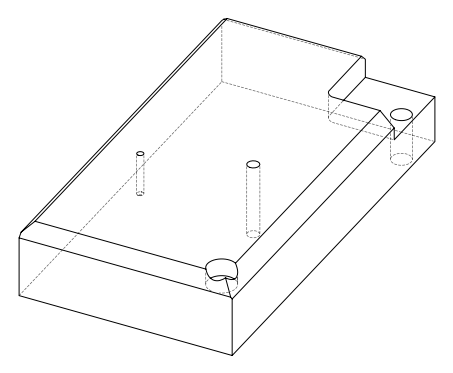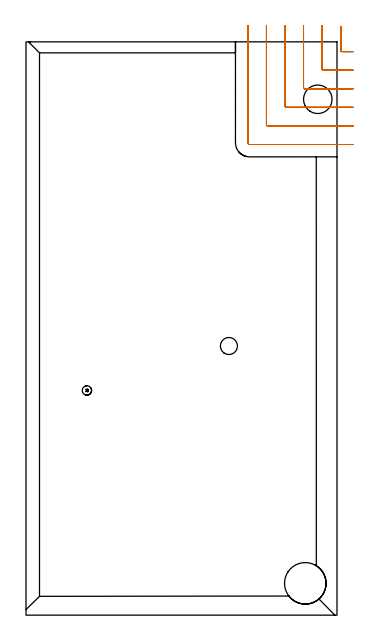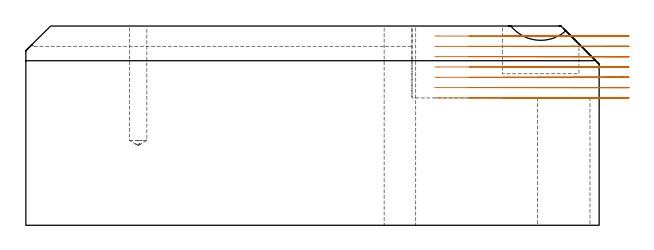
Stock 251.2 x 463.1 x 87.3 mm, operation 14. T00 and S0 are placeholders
(PLAN: 14 operations, 9 tool changes, 60.6 min)
(1 SPOT_DRILL | STEP1HOLE_1 | NXT0321_9005460120000 | 0.03 min | 2 mm3)
(2 SPOT_DRILL_1 | STEP1POCKET | NXT0321_9005460120000 | 0.03 min | 0 mm3)
(3 INDEXABLE_INSERT_DRILL_THROUGH_HOLE_FROM_SOLID | STEP1HOLE | NXT0302_017 | 0.25 min | 36219 mm3)
(4 DRILL_BLIND_HOLE_INTO_CENTER | STEP1HOLE_1 | UGT0301_195 | 0.06 min | 450 mm3)
(5 GUN_DRILL_THROUGH_HOLE | STEP1HOLE_1 | UGT0307_005 | 0.49 min | 4232 mm3)
(6 DRILL_TO_ENLARGE_THROUGH_HOLE | STEP1HOLE_1 | UGT0301_271 | 0.38 min | 8330 mm3)
(7 DRILL_BLIND_HOLE_INTO_CENTER_1 | STEP1POCKET | UGT0301_195 | 0.22 min | 2281 mm3)
(8 INDEXABLE_INSERT_DRILL_BLIND_HOLE_FROM_SOLID | STEP1POCKET_1 | NXT0302_014 | 0.09 min | 7482 mm3)
(9 DRILL_TO_ENLARGE_BLIND_HOLE | STEP1POCKET_1 | UGT0301_383 | 0.09 min | 10926 mm3)
(10 AREA_MILL | FG_CHAMFER_SURFACE | UGT0205_001 | 14.67 min | 27494 mm3)
(11 AREA_MILL_1 | FG_CHAMFER_SURFACE_1 | UGT0205_001 | 17.61 min | 52149 mm3)
(12 AREA_MILL_2 | FG_CHAMFER_SURFACE_2 | UGT0205_001 | 11.37 min | 26744 mm3)
(13 AREA_MILL_3 | FG_CHAMFER_SURFACE_3 | UGT0205_001 | 5.38 min | 6598 mm3)
(14 MILL_CORNER_NOTCH_RECTANGULAR | CORNER_NOTCH_RECTANGULAR | UGT0201_094 | Follow Part, ap 5, ae 75% | 9.91 min | 224793 mm3)
(TOOL NXT0321_9005460120000 | NC Spot Drill, 142deg, 12mm, Carbide, Uncoated | D12 PA142 FL30 Z2)
(TOOL NXT0302_017 | Index. Insert Drill 23mm [880-D2300L25-05] | D23 PA176 FL115 Z2)
(TOOL UGT0301_195 | Twist Drill 7.6 mm | D7.6 PA118 FL73 Z2)
(TOOL UGT0307_005 | Gun Drill 8.3 mm | D8.3 PA130 FL24 Z1)
(TOOL UGT0301_271 | Twist Drill 13.8 mm | D13.8 PA118 FL108 Z2)
(TOOL NXT0302_014 | Index. Insert Drill 21.5mm [880-D2150L25-03] | D21.5 PA176 FL65 Z2)
(TOOL UGT0301_383 | Twist Drill Flat Bottom 33.5 mm | D33.5 PA180 FL175 Z2)
(TOOL UGT0205_001 | Chamfer Mill 20 x 3 x 45 deg. | D20 FL50 Z2)
(TOOL UGT0201_094 | End mill 20 mm | D20 FL38 Z4)
(OP 14 MILL_CORNER_NOTCH_RECTANGULAR)
G17 G21 G94 G90
T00 M6
G54
G17 G0 G90 X254.2 Y475.639 S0 M3
G43 Z97.433 H0
Z82.914
G94 G1 Y472.639 F250.
Y456.194 F500.
G3 X255.194 Y455.2 R1.
G1 X261.2
X264.2 F250.
G0 Z97.433
X239.2 Y476.1
Z82.914
G1 Y473.1
Y441.194 F500.
G3 X240.194 Y440.2 R1.
G1 X261.2
X264.2 F250.
G0 Z97.433
X224.2 Y476.1
Z82.914
G1 Y473.1
Y426.194 F500.
G3 X225.194 Y425.2 R1.
G1 X261.2
X264.2 F250.
G0 Z97.433
X209.2 Y476.1
Z82.914
G1 Y473.1
Y411.195 F500.
G3 X210.195 Y410.2 R1.
G1 X261.2
X264.2 F250.
G0 Z97.433
X194.2 Y476.1
Z82.914
G1 Y473.1
Y396.195 F500.
G3 X195.195 Y395.2 R1.
G1 X261.2
X264.2 F250.
G0 Z97.433
X179.2 Y476.1
Z82.914
G1 Y473.1
Y381.6 F500.
G3 X180.6 Y380.2 R1.4
G1 X261.2
X264.2 F250.
G0 Z97.433
X254.2 Y475.639
Z78.395
G1 Y472.639
Y456.194 F500.
G3 X255.194 Y455.2 R1.
G1 X261.2
X264.2 F250.
G0 Z97.433
X239.2 Y476.1
Z78.395
G1 Y473.1
Y441.194 F500.
G3 X240.194 Y440.2 R1.
G1 X261.2
X264.2 F250.
G0 Z97.433
X224.2 Y476.1
Z78.395
G1 Y473.1
Y426.194 F500.
G3 X225.194 Y425.2 R1.
G1 X261.2
X264.2 F250.
G0 Z97.433
X209.2 Y476.1
Z78.395
G1 Y473.1
Y411.195 F500.
G3 X210.195 Y410.2 R1.
G1 X261.2
X264.2 F250.
G0 Z97.433
X194.2 Y476.1
Z78.395
G1 Y473.1
Y396.195 F500.
G3 X195.195 Y395.2 R1.
G1 X261.2
X264.2 F250.
G0 Z97.433
X179.2 Y476.1
Z78.395
G1 Y473.1
Y381.6 F500.
G3 X180.6 Y380.2 R1.4
G1 X261.2
X264.2 F250.
G0 Z97.433
X254.2 Y475.639
Z73.876
G1 Y472.639
Y456.194 F500.
G3 X255.194 Y455.2 R1.
G1 X261.2
X264.2 F250.
G0 Z97.433
X239.2 Y476.1
Z73.876
G1 Y473.1
Y441.194 F500.
G3 X240.194 Y440.2 R1.
G1 X261.2
X264.2 F250.
G0 Z97.433
X224.2 Y476.1
Z73.876
G1 Y473.1
Y426.194 F500.
G3 X225.194 Y425.2 R1.
G1 X261.2
X264.2 F250.
G0 Z97.433
X209.2 Y476.1
Z73.876
G1 Y473.1
Y411.195 F500.
G3 X210.195 Y410.2 R1.
G1 X261.2
X264.2 F250.
G0 Z97.433
X194.2 Y476.1
Z73.876
G1 Y473.1
Y396.195 F500.
G3 X195.195 Y395.2 R1.
G1 X261.2
X264.2 F250.
G0 Z97.433
X179.2 Y476.1
Z73.876
G1 Y473.1
Y381.6 F500.
G3 X180.6 Y380.2 R1.4
G1 X261.2
X264.2 F250.
G0 Z97.433
X254.2 Y475.639
Z69.357
G1 Y472.639
Y456.194 F500.
G3 X255.194 Y455.2 R1.
G1 X261.2
X264.2 F250.
G0 Z97.433
X239.2 Y476.1
Z69.357
G1 Y473.1
Y441.194 F500.
G3 X240.194 Y440.2 R1.
G1 X261.2
X264.2 F250.
G0 Z97.433
X224.2 Y476.1
Z69.357
G1 Y473.1
Y426.194 F500.
G3 X225.194 Y425.2 R1.
G1 X261.2
X264.2 F250.
G0 Z97.433
X209.2 Y476.1
Z69.357
G1 Y473.1
Y411.195 F500.
G3 X210.195 Y410.2 R1.
G1 X261.2
X264.2 F250.
G0 Z97.433
X194.2 Y476.1
Z69.357
G1 Y473.1
Y396.195 F500.
G3 X195.195 Y395.2 R1.
G1 X261.2
X264.2 F250.
G0 Z97.433
X179.2 Y476.1
Z69.357
G1 Y473.1
Y381.6 F500.
G3 X180.6 Y380.2 R1.4
G1 X261.2
X264.2 F250.
G0 Z97.433
X254.2 Y475.639
Z64.838
G1 Y472.639
Y456.194 F500.
G3 X255.194 Y455.2 R1.
G1 X261.2
X264.2 F250.
G0 Z97.433
X239.2 Y476.1
Z64.838
G1 Y473.1
Y441.194 F500.
G3 X240.194 Y440.2 R1.
G1 X261.2
X264.2 F250.
G0 Z97.433
X224.2 Y476.1
Z64.838
G1 Y473.1
Y426.194 F500.
G3 X225.194 Y425.2 R1.
G1 X261.2
X264.2 F250.
G0 Z97.433
X209.2 Y476.1
Z64.838
G1 Y473.1
Y411.195 F500.
G3 X210.195 Y410.2 R1.
G1 X261.2
X264.2 F250.
G0 Z97.433
X194.2 Y476.1
Z64.838
G1 Y473.1
Y396.195 F500.
G3 X195.195 Y395.2 R1.
G1 X261.2
X264.2 F250.
G0 Z97.433
X179.2 Y476.1
Z64.838
G1 Y473.1
Y381.6 F500.
G3 X180.6 Y380.2 R1.4
G1 X261.2
X264.2 F250.
G0 Z97.433
X254.2 Y475.639
Z60.319
G1 Y472.639
Y456.194 F500.
G3 X255.194 Y455.2 R1.
G1 X261.2
X264.2 F250.
G0 Z97.433
X239.2 Y476.1
Z60.319
G1 Y473.1
Y441.194 F500.
G3 X240.194 Y440.2 R1.
G1 X261.2
X264.2 F250.
G0 Z97.433
X224.2 Y476.1
Z60.319
G1 Y473.1
Y426.194 F500.
G3 X225.194 Y425.2 R1.
G1 X261.2
X264.2 F250.
G0 Z97.433
X209.2 Y476.1
Z60.319
G1 Y473.1
Y411.195 F500.
G3 X210.195 Y410.2 R1.
G1 X261.2
X264.2 F250.
G0 Z97.433
X194.2 Y476.1
Z60.319
G1 Y473.1
Y396.195 F500.
G3 X195.195 Y395.2 R1.
G1 X261.2
X264.2 F250.
G0 Z97.433
X179.2 Y476.1
Z60.319
G1 Y473.1
Y381.6 F500.
G3 X180.6 Y380.2 R1.4
G1 X261.2
X264.2 F250.
G0 Z97.433
X254.2 Y475.639
Z55.8
G1 Y472.639
Y456.194 F500.
G3 X255.194 Y455.2 R1.
G1 X261.2
X264.2 F250.
G0 Z97.433
X239.2 Y476.1
Z55.8
G1 Y473.1
Y441.194 F500.
G3 X240.194 Y440.2 R1.
G1 X261.2
X264.2 F250.
G0 Z97.433
X224.2 Y476.1
Z55.8
G1 Y473.1
Y426.194 F500.
G3 X225.194 Y425.2 R1.
G1 X261.2
X264.2 F250.
G0 Z97.433
X209.2 Y476.1
Z55.8
G1 Y473.1
Y411.195 F500.
G3 X210.195 Y410.2 R1.
G1 X261.2
X264.2 F250.
G0 Z97.433
X194.2 Y476.1
Z55.8
G1 Y473.1
Y396.195 F500.
G3 X195.195 Y395.2 R1.
G1 X261.2
X264.2 F250.
G0 Z97.433
X179.2 Y476.1
Z55.8
G1 Y473.1
Y381.6 F500.
G3 X180.6 Y380.2 R1.4
G1 X261.2
X264.2 F250.
G0 Z97.433
M5
M2
